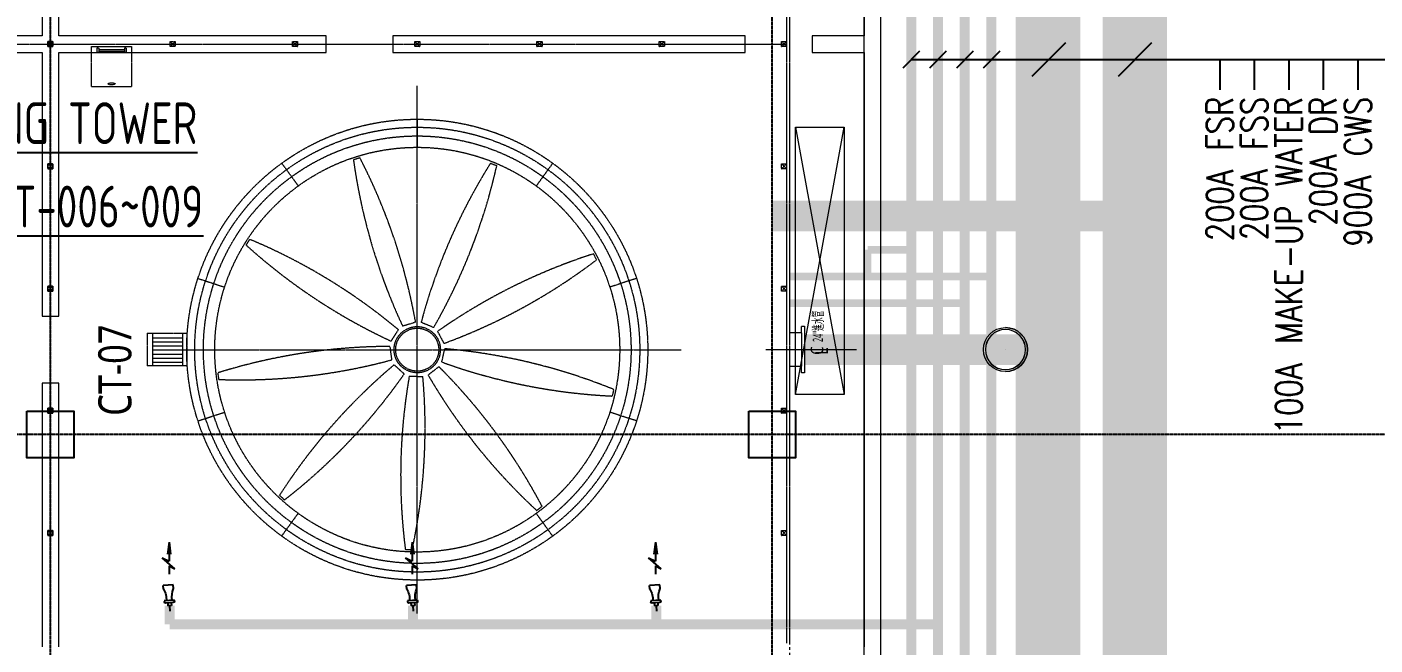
# Model space of a CAD drawing. Extents: x -18238 to -8686, y -1229 to 9502.
# Drawn here: x -15153 to -13136, y 4387 to 5313 of the extents above; entities that cross this region are included whole.
import ezdxf
from ezdxf.enums import TextEntityAlignment as Align

# ---------------------------------------------------------------- set-up
doc = ezdxf.new("R2010")
doc.units = 0
for name, pattern in [('188K-SM-03-C3-LR1-MECH-EQ-Y2257103$0$CUP- LRF$0$HIDDEN', [0.4, 0.3, -0.1]), ('X-CUB3-LR20$0$COL-CEN-LIN', [3.25, 2.5, -0.25, 0.25, -0.25]), ('X-CUB3-LR20$0$虛線', [0.846667, 0.423333, -0.423333])]:
    doc.linetypes.add(name, pattern=pattern)
for name, color, linetype in [('188K-SM-03-C3-LR1-MECH-EQ-Y2257103$0$AC-EQ', 1, 'Continuous'), ('188K-SM-03-C3-LR1-MECH-EQ-Y2257103$0$AC-EQ-TXT', 53, 'Continuous'), ('188K-SM-03-C3-LR1-MECH-EQ-Y2257103$0$AC-EQ-既有', 21, 'Continuous'), ('188K-SM-07-C3-LR1-MECH-PIPE-Y2257103$0$P-CW-聚', 4, 'Continuous'), ('188K-SM-07-C3-LR1-MECH-PIPE-Y2257103$0$P-DR', 5, 'Continuous'), ('188K-SM-07-C3-LR1-MECH-PIPE-Y2257103$0$P-MAKE-UP', 30, 'Continuous'), ('188K-SM-07-C3-LR1-MECH-PIPE-Y2257103$0$P-TXT', 53, 'Continuous'), ('188K-SM-07-C3-LR1-MECH-PIPE-Y2257103$0$P-砂濾-FSR', 3, 'Continuous'), ('188K-SM-07-C3-LR1-MECH-PIPE-Y2257103$0$P-砂濾-FSS', 6, 'Continuous'), ('X-CUB3-LR20$0$2_屋突二層平面圖_2_A-OBJE-2D.Newcub', 8, 'Continuous'), ('X-CUB3-LR20$0$2_屋突二層平面圖_2_A-OBJE.Newcub', 8, 'Continuous'), ('X-CUB3-LR20$0$2_屋突二層平面圖_2_A-WALL-EX.Newcub', 8, 'Continuous'), ('X-CUB3-LR20$0$2_屋突二層平面圖_2_S-cooling tower管線.Newcub', 8, 'Continuous'), ('X-CUB3-LR20$0$2_屋突二層平面圖_2_S-SLAB-SHOW.Newcub', 8, 'Continuous'), ('X-CUB3-LR20$0$CCL', 8, 'X-CUB3-LR20$0$COL-CEN-LIN'), ('X-CUB3-LR20$0$COL-S', 8, 'Continuous')]:
    doc.layers.add(name, color=color, linetype=linetype)
doc.styles.add('188K-SM-03-C3-LR1-MECH-EQ-Y2257103$0$CUP- LRF$0$Standard', font='', dxfattribs={"width": 0.8})
doc.styles.add('188K-SM-03-C3-LR1-MECH-EQ-Y2257103$0$XCM2QR1-200k$0$AA-TXT', font='isocp.shx', dxfattribs={"width": 0.8, "bigfont": 'china.shx'})
doc.styles.add('188K-SM-07-C3-LR1-MECH-PIPE-Y2257103$0$Standard', font='txt.shx', dxfattribs={"bigfont": 'chineset.shx'})
doc.styles.get('188K-SM-03-C3-LR1-MECH-EQ-Y2257103$0$CUP- LRF$0$Standard').set_extended_font_data('Microsoft JhengHei')
doc.dimstyles.new('188K-SM-07-C3-LR1-MECH-PIPE-Y2257103$0$H-DIM', dxfattribs={"dimtxt": 1, "dimasz": 1, "dimexe": 0.5, "dimexo": 0.5, "dimgap": 0.5, "dimtad": 1, "dimdec": 0, "dimdsep": 46, "dimtxsty": '188K-SM-07-C3-LR1-MECH-PIPE-Y2257103$0$Standard', "dimblk1": '188K-SM-07-C3-LR1-MECH-PIPE-Y2257103$0$_OBLIQUE', "dimblk2": '188K-SM-07-C3-LR1-MECH-PIPE-Y2257103$0$_OBLIQUE', "dimsah": 1, "dimcen": 0.09, "dimdle": 0.5, "dimadec": 0, "dimazin": 0, "dimtfac": 1, "dimtdec": 0, "dimtmove": 2, "dimatfit": 0, "dimldrblk": '188K-SM-07-C3-LR1-MECH-PIPE-Y2257103$0$_OBLIQUE', "dimfxl": 1, "dimtolj": 1, "dimtzin": 0, "dimarcsym": 0})

# ---------------------------------------------------------------- blocks, each defined once
blk = doc.blocks.new('X-CUB3-LR20$0$CUB3-LR10')
at = {"layer": 'X-CUB3-LR20$0$CCL'}
for p, q in [((-2280, 0), (-2280, 9982.459)), ((-1200, 0), (-1200, 9982.459)), ((720, 5422.459), (-5160, 5422.459))]:
    blk.add_line(p, q, dxfattribs=at)
at = {"layer": 'X-CUB3-LR20$0$COL-S'}
for points in [[(-2315, 5457.459), (-2245, 5457.459), (-2245, 5387.459), (-2315, 5387.459)], [(-1235, 5457.459), (-1165, 5457.459), (-1165, 5387.459), (-1235, 5387.459)]]:
    blk.add_lwpolyline(points, close=True, dxfattribs=at)
blk = doc.blocks.new('X-CUB3-LR20')
at = {"layer": 'X-CUB3-LR20$0$2_屋突二層平面圖_2_A-OBJE-2D.Newcub', "color": 8, "linetype": 'X-CUB3-LR20$0$虛線', "lineweight": 0, "ltscale": 10, "flags": 128}
blk.add_lwpolyline([(-16224, 6211), (-14012.2, 6211), (-14012.2, 1619.3), (-16224, 1619.3)], close=True, dxfattribs=at)
at = {"layer": 'X-CUB3-LR20$0$2_屋突二層平面圖_2_A-OBJE.Newcub', "color": 8, "lineweight": 0, "ltscale": 10}
for p, q in [((-14003.1, 5162.5), (-13930.1, 5162.5)), ((-14003.1, 4762.5), (-14003.1, 5162.5)), ((-14003.1, 5162.5), (-13930.1, 4762.5)), ((-14003.1, 4762.5), (-13930.1, 5162.5)), ((-13930.1, 5162.5), (-13930.1, 4762.5)), ((-13930.1, 4762.5), (-14003.1, 4762.5))]:
    blk.add_line(p, q, dxfattribs=at)
at = {"layer": 'X-CUB3-LR20$0$2_屋突二層平面圖_2_A-WALL-EX.Newcub', "color": 12, "lineweight": 0, "ltscale": 10, "flags": 128}
for points in [[(-13875.1, 1557.5), (-13875.1, 6284.1)], [(-13900.1, 6259.1), (-13900.1, 5299.7)], [(-15130.6, 5764.1), (-15130.6, 5299.7)], [(-15105.6, 5299.7), (-15105.6, 5764.1)], [(-15130.6, 5299.7), (-15530.6, 5299.7)], [(-14705.6, 5299.7), (-15105.6, 5299.7)], [(-14705.6, 5274.7), (-14705.6, 5299.7)], [(-14078.1, 5299.7), (-14605.6, 5299.7)], [(-14605.6, 5299.7), (-14605.6, 5274.7)], [(-14078.1, 5274.7), (-14078.1, 5299.7)], [(-13900.1, 5299.7), (-13978.1, 5299.7)], [(-13978.1, 5299.7), (-13978.1, 5274.7)], [(-15530.6, 5274.7), (-15130.6, 5274.7)], [(-15130.6, 5274.7), (-15130.6, 4879.7)], [(-15105.6, 4879.7), (-15105.6, 5274.7)], [(-15105.6, 5274.7), (-14705.6, 5274.7)], [(-14605.6, 5274.7), (-14078.1, 5274.7)], [(-13978.1, 5274.7), (-13900.1, 5274.7)], [(-13900.1, 5274.7), (-13900.1, 4384.7)], [(-15130.6, 4879.7), (-15105.6, 4879.7)], [(-15130.6, 4779.7), (-15130.6, 4384.7)], [(-15105.6, 4779.7), (-15130.6, 4779.7)], [(-15105.6, 4384.7), (-15105.6, 4779.7)]]:
    blk.add_lwpolyline(points, dxfattribs=at)
at = {"layer": 'X-CUB3-LR20$0$2_屋突二層平面圖_2_S-cooling tower管線.Newcub', "color": 8, "lineweight": 0, "ltscale": 10}
for p, q in [((-13688.7, 4862.7), (-13688.9, 4862.7)), ((-13688.7, 4862.7), (-13688.7, 4862.7)), ((-13688.7, 4859.7), (-13688.9, 4859.7)), ((-13688.7, 4859.7), (-13688.7, 4859.7)), ((-13688.7, 4859.7), (-13688.7, 4859.7)), ((-13688.7, 4859.7), (-13688.7, 4859.7)), ((-13688.9, 4799.7), (-13688.7, 4799.7)), ((-13688.7, 4796.7), (-13688.9, 4796.7)), ((-13688.7, 4799.7), (-13688.7, 4799.7)), ((-13688.7, 4799.7), (-13688.7, 4799.7)), ((-13688.7, 4799.7), (-13688.7, 4799.7)), ((-13688.7, 4796.7), (-13688.7, 4796.7))]:
    blk.add_line(p, q, dxfattribs=at)
at = {"layer": 'X-CUB3-LR20$0$2_屋突二層平面圖_2_S-cooling tower管線.Newcub', "color": 8, "linetype": 'X-CUB3-LR20$0$虛線', "lineweight": 0, "ltscale": 0.05}
for q in [(-13688.9, 4829.7), (-13688.7, 4829.7)]:
    blk.add_line((-13688.7, 4829.7), q, dxfattribs=at)
at = {"layer": 'X-CUB3-LR20$0$2_屋突二層平面圖_2_S-cooling tower管線.Newcub', "color": 8, "lineweight": 0, "ltscale": 10, "flags": 128}
for points in [[(-13718.9, 4829.7, 1), (-13658.9, 4829.7, 1)], [(-13718.7, 4829.7, 1), (-13658.7, 4829.7, 1)], [(-13718.7, 4829.7, 1), (-13658.7, 4829.7, 1)], [(-13718.7, 4829.7, 1), (-13658.7, 4829.7, 1)]]:
    blk.add_lwpolyline(points, format="xyb", close=True, dxfattribs=at)
at = {"layer": 'X-CUB3-LR20$0$2_屋突二層平面圖_2_S-cooling tower管線.Newcub', "color": 8, "lineweight": 0, "ltscale": 10}
for centre in [(-13688.9, 4829.7), (-13688.7, 4829.7)]:
    blk.add_circle(centre, 33, dxfattribs=at)
for radius, start, end in [(33, 270, 90), (33, 270, 90), (30, 90, 270), (30, 90, 270), (30, 270, 90), (30, 270, 90), (30, 270, 90), (30, 270, 90)]:
    blk.add_arc((-13688.7, 4829.7), radius, start, end, dxfattribs=at)
at = {"layer": 'X-CUB3-LR20$0$2_屋突二層平面圖_2_S-SLAB-SHOW.Newcub', "color": 15, "lineweight": 0, "ltscale": 10, "flags": 128}
for points in [[(-16361.1, 1557.5), (-13875.1, 1557.5), (-13875.1, 6284.1), (-16361.1, 6284.1)], [(-14003.1, 5162.5), (-13930.1, 5162.5), (-13930.1, 4762.5), (-14003.1, 4762.5)]]:
    blk.add_lwpolyline(points, close=True, dxfattribs=at)
at = {"layer": 'X-CUB3-LR20$0$COL-S'}
for points in [[(-15153.1, 4737.5), (-15083.1, 4737.5), (-15083.1, 4667.5), (-15153.1, 4667.5)], [(-14073.1, 4737.5), (-14003.1, 4737.5), (-14003.1, 4667.5), (-14073.1, 4667.5)]]:
    blk.add_lwpolyline(points, close=True, dxfattribs=at)
at = {"layer": 'X-CUB3-LR20$0$CCL'}
blk.add_blockref('X-CUB3-LR20$0$CUB3-LR10', (-12838.1, -720), dxfattribs=at)
blk = doc.blocks.new('188K-SM-07-C3-LR1-MECH-PIPE-Y2257103$0$噴頭')
for p, q in [((-18487.17, 3094.68), (-18489.22, 3097.04)), ((-18489.22, 3097.04), (-18488.61, 3095.75)), ((-18484.18, 3094.96), (-18484.04, 3096.85)), ((-18483.36, 3096.8), (-18484.04, 3096.85)), ((-18492.15, 3095.75), (-18489.92, 3096.05)), ((-18492.15, 3095.75), (-18488.61, 3095.75)), ((-18492.15, 3095.75), (-18489.92, 3095.46)), ((-18487.73, 3095.75), (-18487.17, 3094.68)), ((-18487.73, 3095.75), (-18486.18, 3095.75)), ((-18483.5, 3094.91), (-18484.18, 3094.96)), ((-18481.31, 3094.76), (-18481.18, 3096.64)), ((-18481.11, 3094.74), (-18481.31, 3094.76)), ((-18481.18, 3096.64), (-18480.97, 3096.63)), ((-18480.86, 3094.95), (-18480.76, 3096.38)), ((-18480.84, 3095.34), (-18480.28, 3095.3)), ((-18480.79, 3096), (-18480.23, 3095.96)), ((-18480.28, 3095.3), (-18480.23, 3095.96)), ((-18480.25, 3095.65), (-18479.28, 3095.58))]:
    blk.add_line(p, q)
for centre, radius, start, end in [((-18481.39, 3099.98), 3.74, 238.2169, 272.822), ((-18482, 3091.48), 3.74, 78.9478, 113.5529), ((-18481.09, 3094.97), 0.227, 265.8849, 355.8849), ((-18480.99, 3096.4), 0.227, 355.8849, 85.8849)]:
    blk.add_arc(centre, radius, start, end)
blk = doc.blocks.new('188K-SM-07-C3-LR1-MECH-PIPE-Y2257103$0$_OBLIQUE')
at = {"color": 0, "linetype": 'ByBlock'}
blk.add_line((-0.5, -0.5), (0.5, 0.5), dxfattribs=at)
blk = doc.blocks.new('188K-SM-03-C3-LR1-MECH-EQ-Y2257103')
at = {"layer": '188K-SM-03-C3-LR1-MECH-EQ-Y2257103$0$AC-EQ', "linetype": '188K-SM-03-C3-LR1-MECH-EQ-Y2257103$0$CUP- LRF$0$HIDDEN', "lineweight": 0}
for p, q in [((-15118.1, 4408.4), (-15118.1, 6210.9)), ((-16219.9, 5287.1), (-14016.3, 5287.1)), ((-15114.3, 5290.9), (-15121.9, 5290.9)), ((-15121.9, 5290.9), (-15121.9, 5283.3)), ((-15114.3, 5283.3), (-15121.9, 5290.9)), ((-15114.3, 5290.9), (-15121.9, 5283.3)), ((-15114.3, 5290.9), (-15121.9, 5290.9)), ((-15121.9, 5290.9), (-15121.9, 5283.3)), ((-15114.3, 5283.3), (-15121.9, 5290.9)), ((-15114.3, 5290.9), (-15121.9, 5283.3)), ((-15121.9, 5290.9), (-15114.3, 5290.9)), ((-15121.9, 5283.3), (-15121.9, 5290.9)), ((-15121.9, 5283.3), (-15114.3, 5290.9)), ((-15121.9, 5290.9), (-15114.3, 5283.3)), ((-15121.9, 5290.9), (-15114.3, 5290.9)), ((-15121.9, 5283.3), (-15121.9, 5290.9)), ((-15121.9, 5283.3), (-15114.3, 5290.9)), ((-15121.9, 5290.9), (-15114.3, 5283.3)), ((-15114.3, 5283.3), (-15114.3, 5290.9)), ((-15114.3, 5283.3), (-15114.3, 5290.9)), ((-15114.3, 5290.9), (-15114.3, 5283.3)), ((-15114.3, 5290.9), (-15114.3, 5283.3)), ((-14938.9, 5283.3), (-14931.3, 5290.9)), ((-14938.9, 5290.9), (-14931.3, 5283.3)), ((-14938.9, 5283.3), (-14931.3, 5290.9)), ((-14938.9, 5290.9), (-14931.3, 5283.3)), ((-14755.9, 5283.3), (-14748.3, 5290.9)), ((-14755.9, 5290.9), (-14748.3, 5283.3)), ((-14755.9, 5283.3), (-14748.3, 5290.9)), ((-14755.9, 5290.9), (-14748.3, 5283.3)), ((-14572.9, 5283.3), (-14565.3, 5290.9)), ((-14572.9, 5290.9), (-14565.3, 5283.3)), ((-14572.9, 5283.3), (-14565.3, 5290.9)), ((-14572.9, 5290.9), (-14565.3, 5283.3)), ((-14389.9, 5283.3), (-14382.3, 5290.9)), ((-14389.9, 5290.9), (-14382.3, 5283.3)), ((-14389.9, 5283.3), (-14382.3, 5290.9)), ((-14389.9, 5290.9), (-14382.3, 5283.3)), ((-14206.9, 5283.3), (-14199.3, 5290.9)), ((-14206.9, 5290.9), (-14199.3, 5283.3)), ((-14206.9, 5283.3), (-14199.3, 5290.9)), ((-14206.9, 5290.9), (-14199.3, 5283.3)), ((-14023.9, 5283.3), (-14016.3, 5290.9)), ((-14023.9, 5290.9), (-14016.3, 5283.3)), ((-14023.9, 5283.3), (-14016.3, 5290.9)), ((-14023.9, 5290.9), (-14016.3, 5283.3)), ((-15121.9, 5283.3), (-15114.3, 5283.3)), ((-15121.9, 5283.3), (-15114.3, 5283.3)), ((-15114.3, 5283.3), (-15121.9, 5283.3)), ((-15114.3, 5283.3), (-15121.9, 5283.3)), ((-15056.8, 5223), (-15056.8, 5283.3)), ((-15056.8, 5283.3), (-14996.5, 5283.3)), ((-15048.6, 5280.9), (-15048.6, 5274.5)), ((-15045.9, 5280.9), (-15048.5, 5280.9)), ((-15045.9, 5274.5), (-15048.5, 5274.5)), ((-15045.8, 5280.9), (-15045.8, 5274.5)), ((-15045.8, 5278.8), (-15007.5, 5278.8)), ((-15045.8, 5276.6), (-15007.5, 5276.6)), ((-15007.4, 5280.9), (-15007.4, 5274.5)), ((-15004.8, 5280.9), (-15007.4, 5280.9)), ((-15004.8, 5274.5), (-15007.4, 5274.5)), ((-15004.7, 5280.9), (-15004.7, 5274.5)), ((-14996.5, 5283.3), (-14996.5, 5223)), ((-14996.5, 5223), (-15056.8, 5223)), ((-14569.1, 4434.6), (-14569.1, 5224.6)), ((-14569.1, 5174.6), (-14569.1, 5132.6)), ((-15114.3, 5100.3), (-15121.9, 5107.9)), ((-15114.3, 5107.9), (-15121.9, 5100.3)), ((-15121.9, 5100.3), (-15114.3, 5107.9)), ((-15121.9, 5107.9), (-15114.3, 5100.3)), ((-14771.9, 5108.7), (-14747.2, 5074.8)), ((-14664.7, 5114.1), (-14659.8, 5115.6)), ((-14659.8, 5115.6), (-14654.9, 5117.2)), ((-14459.5, 5108.9), (-14454.8, 5107)), ((-14454.8, 5107), (-14450, 5105)), ((-14366.4, 5108.7), (-14391, 5074.8)), ((-14023.9, 5100.3), (-14016.3, 5107.9)), ((-14023.9, 5107.9), (-14016.3, 5100.3)), ((-14825.1, 4986.1), (-14822.4, 4990.4)), ((-14822.4, 4990.4), (-14819.7, 4994.8)), ((-14305.6, 4973.1), (-14303.2, 4968.5)), ((-14303.2, 4968.5), (-14300.9, 4964)), ((-15114.3, 4917.3), (-15121.9, 4924.9)), ((-15114.3, 4924.9), (-15121.9, 4917.3)), ((-15121.9, 4917.3), (-15114.3, 4924.9)), ((-15121.9, 4924.9), (-15114.3, 4917.3)), ((-14897.3, 4936.2), (-14857.3, 4923.3)), ((-14241, 4936.2), (-14281, 4923.3)), ((-14023.9, 4917.3), (-14016.3, 4924.9)), ((-14023.9, 4924.9), (-14016.3, 4917.3)), ((-14581.2, 4867.7), (-14591, 4864.6)), ((-14571.5, 4870.8), (-14581.2, 4867.7)), ((-14553.9, 4866.6), (-14563.4, 4870.5)), ((-14544.5, 4862.7), (-14553.9, 4866.6)), ((-13993.9, 4855), (-13993.9, 4864.6)), ((-13993.9, 4864.6), (-13989.6, 4864.6)), ((-13989.6, 4864.6), (-13989.6, 4794.7)), ((-14973.3, 4854.1), (-14914.1, 4854.1)), ((-14973.3, 4854.1), (-14973.3, 4805.2)), ((-14964.8, 4805.1), (-14964.8, 4854)), ((-14920.5, 4846.8), (-14964.8, 4846.8)), ((-14920.5, 4854), (-14920.5, 4805.1)), ((-14914.1, 4854.1), (-14914.1, 4805.2)), ((-14602.9, 4851), (-14608.4, 4842.4)), ((-14597.4, 4859.7), (-14602.9, 4851)), ((-14533.7, 4848.1), (-14538.5, 4857.2)), ((-14529, 4839.1), (-14533.7, 4848.1)), ((-13993.9, 4855), (-14012.2, 4855)), ((-13993.9, 4855), (-13993.9, 4804.2)), ((-14920.5, 4840.7), (-14964.8, 4840.7)), ((-14920.5, 4834.7), (-14964.8, 4834.7)), ((-14920.5, 4828.7), (-14964.8, 4828.7)), ((-14920.5, 4822.6), (-14964.8, 4822.6)), ((-14964.1, 4829.6), (-14174.1, 4829.6)), ((-14610.1, 4834.5), (-14608.8, 4824.4)), ((-14608.8, 4824.4), (-14607.4, 4814.2)), ((-14530.1, 4821), (-14527.9, 4831)), ((-14914.1, 4805.2), (-14973.3, 4805.2)), ((-14920.5, 4816.6), (-14964.8, 4816.6)), ((-14920.5, 4810.6), (-14964.8, 4810.6)), ((-14603.6, 4807), (-14596.1, 4800.1)), ((-14544.8, 4798), (-14536.7, 4804.2)), ((-14532.3, 4811.1), (-14530.1, 4821)), ((-13993.9, 4804.2), (-14012.2, 4804.2)), ((-13993.9, 4794.7), (-13993.9, 4804.2)), ((-14866.5, 4790), (-14867.2, 4795.1)), ((-14865.8, 4785), (-14866.5, 4790)), ((-14596.1, 4800.1), (-14588.6, 4793.2)), ((-14581, 4790.1), (-14570.8, 4789.7)), ((-14570.8, 4789.7), (-14560.6, 4789.3)), ((-14552.9, 4791.7), (-14544.8, 4798)), ((-13989.6, 4794.7), (-13993.9, 4794.7)), ((-14276.2, 4765.1), (-14277.3, 4760.1)), ((-14275.1, 4770.1), (-14276.2, 4765.1)), ((-15114.3, 4734.3), (-15121.9, 4741.9)), ((-15114.3, 4741.9), (-15121.9, 4734.3)), ((-15121.9, 4734.3), (-15114.3, 4741.9)), ((-15121.9, 4741.9), (-15114.3, 4734.3)), ((-14023.9, 4734.3), (-14016.3, 4741.9)), ((-14023.9, 4741.9), (-14016.3, 4734.3)), ((-14897.3, 4723), (-14857.3, 4736)), ((-14241, 4723), (-14281, 4736)), ((-14771.5, 4608.1), (-14775.3, 4611.6)), ((-14767.7, 4604.7), (-14771.5, 4608.1)), ((-14771.9, 4550.5), (-14747.2, 4584.5)), ((-14366.4, 4550.5), (-14391, 4584.5)), ((-14386.2, 4591.9), (-14390.2, 4588.8)), ((-14382.1, 4595), (-14386.2, 4591.9)), ((-15114.3, 4551.3), (-15121.9, 4558.9)), ((-15114.3, 4558.9), (-15121.9, 4551.3)), ((-15121.9, 4551.3), (-15114.3, 4558.9)), ((-15121.9, 4558.9), (-15114.3, 4551.3)), ((-14023.9, 4551.3), (-14016.3, 4558.9)), ((-14023.9, 4558.9), (-14016.3, 4551.3)), ((-14581.8, 4529.9), (-14586.9, 4530.1)), ((-14576.7, 4529.7), (-14581.8, 4529.9)), ((-14569.1, 4484.6), (-14569.1, 4526.6))]:
    blk.add_line(p, q, dxfattribs=at)
at = {"layer": '188K-SM-03-C3-LR1-MECH-EQ-Y2257103$0$AC-EQ', "lineweight": 0}
blk.add_line((-13911.5, 4829.6), (-14047.3, 4829.6), dxfattribs=at)
at = {"layer": '188K-SM-03-C3-LR1-MECH-EQ-Y2257103$0$AC-EQ', "linetype": '188K-SM-03-C3-LR1-MECH-EQ-Y2257103$0$CUP- LRF$0$HIDDEN', "lineweight": 0, "flags": 128}
for points in [[(-14016.3, 6210.9), (-14016.3, 4390)], [(-14012.2, 6210.9), (-14012.2, 4391.5)]]:
    blk.add_lwpolyline(points, dxfattribs=at)
for points in [[(-14938.9, 5290.9), (-14931.3, 5290.9), (-14931.3, 5283.3), (-14938.9, 5283.3)], [(-14938.9, 5290.9), (-14931.3, 5290.9), (-14931.3, 5283.3), (-14938.9, 5283.3)], [(-14755.9, 5290.9), (-14748.3, 5290.9), (-14748.3, 5283.3), (-14755.9, 5283.3)], [(-14755.9, 5290.9), (-14748.3, 5290.9), (-14748.3, 5283.3), (-14755.9, 5283.3)], [(-14572.9, 5290.9), (-14565.3, 5290.9), (-14565.3, 5283.3), (-14572.9, 5283.3)], [(-14572.9, 5290.9), (-14565.3, 5290.9), (-14565.3, 5283.3), (-14572.9, 5283.3)], [(-14389.9, 5290.9), (-14382.3, 5290.9), (-14382.3, 5283.3), (-14389.9, 5283.3)], [(-14389.9, 5290.9), (-14382.3, 5290.9), (-14382.3, 5283.3), (-14389.9, 5283.3)], [(-14206.9, 5290.9), (-14199.3, 5290.9), (-14199.3, 5283.3), (-14206.9, 5283.3)], [(-14206.9, 5290.9), (-14199.3, 5290.9), (-14199.3, 5283.3), (-14206.9, 5283.3)], [(-14023.9, 5290.9), (-14016.3, 5290.9), (-14016.3, 5283.3), (-14023.9, 5283.3)], [(-14023.9, 5290.9), (-14016.3, 5290.9), (-14016.3, 5283.3), (-14023.9, 5283.3)], [(-15114.3, 5107.9), (-15121.9, 5107.9), (-15121.9, 5100.3), (-15114.3, 5100.3)], [(-15121.9, 5107.9), (-15114.3, 5107.9), (-15114.3, 5100.3), (-15121.9, 5100.3)], [(-14023.9, 5107.9), (-14016.3, 5107.9), (-14016.3, 5100.3), (-14023.9, 5100.3)], [(-15114.3, 4924.9), (-15121.9, 4924.9), (-15121.9, 4917.3), (-15114.3, 4917.3)], [(-15121.9, 4924.9), (-15114.3, 4924.9), (-15114.3, 4917.3), (-15121.9, 4917.3)], [(-14023.9, 4924.9), (-14016.3, 4924.9), (-14016.3, 4917.3), (-14023.9, 4917.3)], [(-15114.3, 4741.9), (-15121.9, 4741.9), (-15121.9, 4734.3), (-15114.3, 4734.3)], [(-15121.9, 4741.9), (-15114.3, 4741.9), (-15114.3, 4734.3), (-15121.9, 4734.3)], [(-14023.9, 4741.9), (-14016.3, 4741.9), (-14016.3, 4734.3), (-14023.9, 4734.3)], [(-15114.3, 4558.9), (-15121.9, 4558.9), (-15121.9, 4551.3), (-15114.3, 4551.3)], [(-15121.9, 4558.9), (-15114.3, 4558.9), (-15114.3, 4551.3), (-15121.9, 4551.3)], [(-14023.9, 4558.9), (-14016.3, 4558.9), (-14016.3, 4551.3), (-14023.9, 4551.3)]]:
    blk.add_lwpolyline(points, close=True, dxfattribs=at)
at = {"layer": '188K-SM-03-C3-LR1-MECH-EQ-Y2257103$0$AC-EQ', "linetype": '188K-SM-03-C3-LR1-MECH-EQ-Y2257103$0$CUP- LRF$0$HIDDEN', "lineweight": 0}
for radius in [345, 333, 320, 303, 34.6, 32.2]:
    blk.add_circle((-14569.1, 4829.6), radius, dxfattribs=at)
for centre, start, end in [((-13801.7, 5233.4), 187.8735, 205.0443), ((-15429.1, 4717.7), 10.1243, 27.295), ((-13721.7, 4645.6), 147.8735, 165.0443), ((-15299.8, 5296.6), 330.1243, 347.295), ((-14240.8, 5632.2), 227.8735, 245.0443), ((-15155.9, 4191.1), 50.1243, 67.295), ((-14038.2, 4144), 107.8735, 125.0443), ((-14828.7, 5657), 290.1243, 307.295), ((-14608.2, 3963.3), 90.1243, 107.295), ((-14603.2, 3963.1), 67.8735, 85.0443), ((-14833.5, 5655.5), 267.8735, 285.0443), ((-14042.2, 4140.9), 130.1243, 147.295), ((-15152.2, 4187.7), 27.8735, 45.0443), ((-14236.2, 5630.3), 250.1243, 267.295), ((-15302.5, 5292.3), 307.8735, 325.0443), ((-13722.8, 4640.7), 170.1243, 187.295), ((-15428.4, 4712.7), 347.8735, 5.0443), ((-13799.4, 5228.9), 210.1243, 227.295)]:
    blk.add_arc(centre, 871.1, start, end, dxfattribs=at)
blk.add_ellipse((-15026.5, 5227.6), major_axis=(-5.21, 0), ratio=0.282419, dxfattribs=at)
at = {"layer": '188K-SM-03-C3-LR1-MECH-EQ-Y2257103$0$AC-EQ-既有', "lineweight": 0}
for p, q in [((-13875.1, 1557.5), (-13875.1, 6271.5)), ((-13900.1, 1582.5), (-13900.1, 6246.5))]:
    blk.add_line(p, q, dxfattribs=at)
at = {"layer": '188K-SM-03-C3-LR1-MECH-EQ-Y2257103$0$AC-EQ', "linetype": 'Continuous', "lineweight": 0, "rotation": 90, "style": '188K-SM-03-C3-LR1-MECH-EQ-Y2257103$0$CUP- LRF$0$Standard'}
for s, insert, char_height, attachment_point in [('\\A1;{\\W0.600000x;\\pql;\\fMicrosoft JhengHei|b0|i0|c136|p34;24"進水管}', (-13968.7, 4841.2), 15.069, 4), ('\\A1;{\\pql;\\fMicrosoft JhengHei|b0|i0|c136|p34;CT-07}', (-14996.2, 4730.5), 49.45, 7), ('\\A1;{\\pql;\\fMicrosoft JhengHei|b0|i0|c136|p34;C}', (-13961.1, 4821.9), 18.968, 7), ('\\A1;{\\pql;\\fMicrosoft JhengHei|b0|i0|c136|p34;L}', (-13954.5, 4822.3), 18.968, 7)]:
    blk.add_mtext(s, dxfattribs=dict(at, insert=insert, char_height=char_height, attachment_point=attachment_point))
at = {"layer": '188K-SM-03-C3-LR1-MECH-EQ-Y2257103$0$AC-EQ-TXT', "style": '188K-SM-03-C3-LR1-MECH-EQ-Y2257103$0$XCM2QR1-200k$0$AA-TXT', "width": 0.8}
for s, p in [('%%UCOOLING TOWER', (-15125.7, 5168.7)), ('%%UF1-C3-CT-006~009', (-15137.8, 5043.9))]:
    blk.add_text(s, height=62.5, dxfattribs=at).set_placement(p, align=Align.MIDDLE_CENTER)
blk = doc.blocks.new('188K-SM-07-C3-LR1-MECH-PIPE-Y2257103')
at = {"layer": '188K-SM-07-C3-LR1-MECH-PIPE-Y2257103$0$P-CW-聚'}
for points, const_width in [([(-13495.1, 4160.2), (-13495.1, 6569.5)], 96.5), ([(-13625.1, 4160.2), (-13625.1, 6432.7)], 96.5), ([(-13495.1, 5029.6), (-14038.1, 5029.6)], 45.7), ([(-13625.1, 4829.6), (-13989.6, 4829.6)], 45.7)]:
    blk.add_lwpolyline(points, dxfattribs=dict(at, const_width=const_width))
at = {"layer": '188K-SM-07-C3-LR1-MECH-PIPE-Y2257103$0$P-DR'}
for points, const_width in [([(-13709.8, 4160.2), (-13709.8, 6361.5)], 15), ([(-13705.1, 4939.2), (-14012.2, 4939.2)], 11.4)]:
    blk.add_lwpolyline(points, dxfattribs=dict(at, const_width=const_width))
at = {"layer": '188K-SM-07-C3-LR1-MECH-PIPE-Y2257103$0$P-MAKE-UP'}
for points, const_width in [([(-13749.8, 4160.2), (-13749.8, 6321.5)], 15), ([(-13745.1, 4899.2), (-14012.2, 4899.2)], 11.4)]:
    blk.add_lwpolyline(points, dxfattribs=dict(at, const_width=const_width))
at = {"layer": '188K-SM-07-C3-LR1-MECH-PIPE-Y2257103$0$P-砂濾-FSR'}
for points, const_width in [([(-13829.8, 4160.2), (-13829.8, 6321.5)], 15), ([(-13825.1, 4979.2), (-13895.1, 4979.2)], 11.4), ([(-13895.1, 4939.2), (-13895.1, 4979.2)], 11.4)]:
    blk.add_lwpolyline(points, dxfattribs=dict(at, const_width=const_width))
at = {"layer": '188K-SM-07-C3-LR1-MECH-PIPE-Y2257103$0$P-砂濾-FSS', "const_width": 15}
for points in [[(-13789.8, 4160.2), (-13789.8, 6321.5)], [(-14939.4, 4446.1), (-14939.4, 4418.3)], [(-14575.4, 4446.1), (-14575.4, 4418.3)], [(-14211.4, 4446.1), (-14211.4, 4418.3)], [(-13785.1, 4418.3), (-14939.4, 4418.3)]]:
    blk.add_lwpolyline(points, dxfattribs=at)
at = {"layer": '188K-SM-07-C3-LR1-MECH-PIPE-Y2257103$0$P-砂濾-FSS', "xscale": -8, "yscale": 8, "zscale": 8, "rotation": 90}
for p in [(9825.5, -143395.9), (10189.5, -143395.9), (10553.5, -143395.9)]:
    blk.add_blockref('188K-SM-07-C3-LR1-MECH-PIPE-Y2257103$0$噴頭', p, dxfattribs=at)
at = {"layer": '188K-SM-07-C3-LR1-MECH-PIPE-Y2257103$0$P-TXT', "style": '188K-SM-07-C3-LR1-MECH-PIPE-Y2257103$0$Standard', "width": 0.8}
for s, p in [('200A FSR', (-13368.1, 5208.5)), ('200A FSS', (-13316.5, 5208.5)), ('100A MAKE-UP WATER', (-13264.8, 5208.5)), ('200A DR', (-13213.2, 5208.5)), ('900A CWS', (-13161.5, 5208.5))]:
    blk.add_text(s, height=40, rotation=90, dxfattribs=at).set_placement(p, align=Align.MIDDLE_RIGHT)
at = {"layer": '188K-SM-07-C3-LR1-MECH-PIPE-Y2257103$0$P-TXT'}
for points, override in [([(-13829.8, 5263.8), (-13368.1, 5263.8), (-13368.1, 5218.5)], {"dimscale": 50, "dimasz": 0.5, "dimldrblk": '188K-SM-07-C3-LR1-MECH-PIPE-Y2257103$0$_OBLIQUE'}), ([(-13789.8, 5263.8), (-13316.5, 5263.8), (-13316.5, 5218.5)], {"dimscale": 50, "dimasz": 0.5, "dimldrblk": '188K-SM-07-C3-LR1-MECH-PIPE-Y2257103$0$_OBLIQUE'}), ([(-13749.8, 5263.8), (-13264.8, 5263.8), (-13264.8, 5218.5)], {"dimscale": 50, "dimasz": 0.5, "dimldrblk": '188K-SM-07-C3-LR1-MECH-PIPE-Y2257103$0$_OBLIQUE'}), ([(-13709.8, 5263.8), (-13213.2, 5263.8), (-13213.2, 5218.5)], {"dimscale": 50, "dimasz": 0.5, "dimldrblk": '188K-SM-07-C3-LR1-MECH-PIPE-Y2257103$0$_OBLIQUE'}), ([(-13624.1, 5263.8), (-13161.5, 5263.8), (-13161.5, 5218.5)], {"dimscale": 50, "dimasz": 1, "dimldrblk": '188K-SM-07-C3-LR1-MECH-PIPE-Y2257103$0$_OBLIQUE'}), ([(-13495.1, 5263.8), (-13109.9, 5263.8), (-13109.9, 5218.5)], {"dimscale": 50, "dimasz": 1, "dimldrblk": '188K-SM-07-C3-LR1-MECH-PIPE-Y2257103$0$_OBLIQUE'})]:
    blk.add_leader(points, dimstyle='188K-SM-07-C3-LR1-MECH-PIPE-Y2257103$0$H-DIM', override=override, dxfattribs=at)

msp = doc.modelspace()

# ---------------------------------------------------------------- block references
for name in ['X-CUB3-LR20', '188K-SM-07-C3-LR1-MECH-PIPE-Y2257103', '188K-SM-03-C3-LR1-MECH-EQ-Y2257103']:
    msp.add_blockref(name, (0, 0))

doc.saveas('drawing.dxf')
